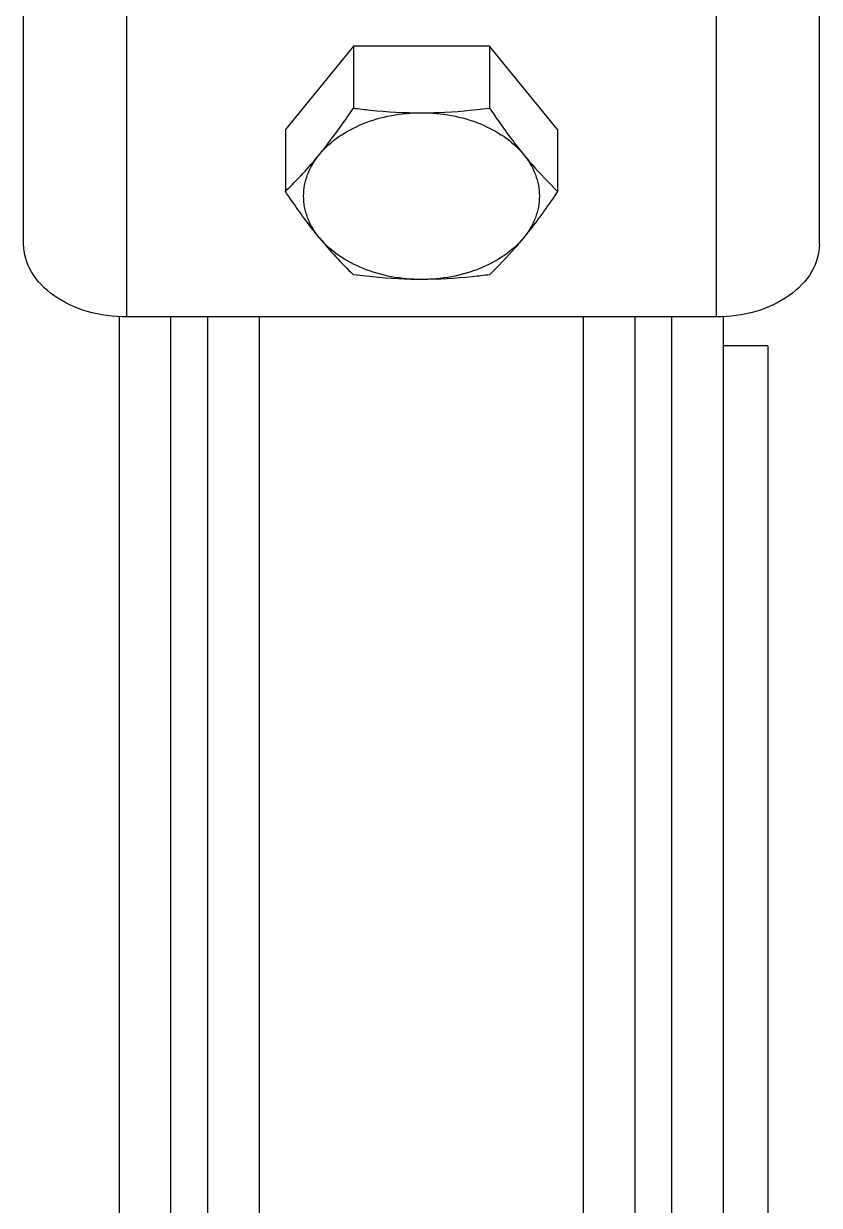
# Model space of a CAD drawing. Extents: x 1725261 to 1937680, y 860327 to 1571294.
# Drawn here: x 1846478 to 1847105, y 1251831 to 1252763 of the extents above; entities that cross this region are included whole.
import ezdxf

# ---------------------------------------------------------------- set-up
doc = ezdxf.new("R2010")
doc.units = 0
doc.header["$LTSCALE"] = 1000
doc.header["$MEASUREMENT"] = 0

msp = doc.modelspace()

# ---------------------------------------------------------------- linework, layer by layer
at = {"linetype": 'Continuous'}
for p, q in [((1846478.21, 1252589.09), (1846478.21, 1253157.83)), ((1847105.47, 1252589.09), (1847105.47, 1253157.83)), ((1846559.52, 1252531.59), (1846559.52, 1253055.34)), ((1847024.16, 1253025.89), (1847024.16, 1252531.59)), ((1846738.19, 1252745.15), (1846684.54, 1252679.44)), ((1846738.19, 1252745.15), (1846738.19, 1252696.28)), ((1846845.49, 1252745.15), (1846738.19, 1252745.15)), ((1846845.49, 1252745.15), (1846845.49, 1252696.28)), ((1846899.15, 1252679.44), (1846845.49, 1252745.15)), ((1846684.54, 1252679.44), (1846684.54, 1252630.57)), ((1846899.15, 1252679.44), (1846899.15, 1252630.57)), ((1846553.71, 1249881.33), (1846553.71, 1252531.59)), ((1847024.16, 1252531.59), (1846559.52, 1252531.59)), ((1846594.37, 1249880.13), (1846594.37, 1252531.59)), ((1846623.41, 1249880.13), (1846623.41, 1252531.59)), ((1846664.07, 1249880.13), (1846664.07, 1252531.59)), ((1846919.62, 1249880.13), (1846919.62, 1252531.59)), ((1846960.27, 1249880.13), (1846960.27, 1252531.59)), ((1846989.31, 1249880.13), (1846989.31, 1252531.59)), ((1847029.97, 1249881.33), (1847029.97, 1252531.59)), ((1847064.82, 1252508.91), (1847029.97, 1252508.91)), ((1847064.82, 1252508.91), (1847064.82, 1249964.26))]:
    msp.add_line(p, q, dxfattribs=at)
for centre, start, end in [((1846451.93, 1252871.51), 313.9914, 320.77347), ((1846970.79, 1252805.8), 219.22653, 226.0086)]:
    msp.add_arc(centre, 334.9, start, end, dxfattribs=at)
for points, knots in [([(1846711.36, 1252659.73), (1846713.65, 1252662.53), (1846723.03, 1252674.39), (1846731.76, 1252686.75), (1846738.19, 1252696.28)], [0, 0, 0, 0, 0.239452, 1, 1, 1, 1]), ([(1846711.36, 1252659.73), (1846720.15, 1252670.48), (1846746.18, 1252687.45), (1846776.08, 1252692.58), (1846791.84, 1252692.58)], [0, 0, 0, 0, 0.468341, 1, 1, 1, 1]), ([(1846738.19, 1252696.28), (1846742.62, 1252695.71), (1846760.43, 1252693.63), (1846778.38, 1252692.58), (1846791.84, 1252692.58)], [0, 0, 0, 0, 0.249182, 1, 1, 1, 1]), ([(1846791.84, 1252692.58), (1846796.34, 1252692.58), (1846814.27, 1252692.92), (1846832.17, 1252694.57), (1846845.49, 1252696.28)], [0, 0, 0, 0, 0.250767, 1, 1, 1, 1]), ([(1846791.84, 1252692.58), (1846807.6, 1252692.58), (1846837.51, 1252687.45), (1846863.54, 1252670.48), (1846872.32, 1252659.73)], [0, 0, 0, 0, 0.531659, 1, 1, 1, 1]), ([(1846845.49, 1252696.28), (1846847.69, 1252693.03), (1846856.23, 1252680.56), (1846865.24, 1252668.4), (1846872.32, 1252659.73)], [0, 0, 0, 0, 0.259411, 1, 1, 1, 1]), ([(1846711.36, 1252594.02), (1846707.49, 1252598.76), (1846701.21, 1252609.14), (1846697.8, 1252626.87), (1846701.21, 1252644.6), (1846707.49, 1252654.98), (1846711.36, 1252659.73)], [0, 0, 0, 0, 0.257487, 0.5, 0.742513, 1, 1, 1, 1]), ([(1846872.32, 1252659.73), (1846874.53, 1252657.02), (1846883.03, 1252646.91), (1846892.16, 1252637.33), (1846899.15, 1252630.57)], [0, 0, 0, 0, 0.264209, 1, 1, 1, 1]), ([(1846872.32, 1252659.73), (1846876.19, 1252654.98), (1846882.47, 1252644.6), (1846885.88, 1252626.87), (1846882.47, 1252609.14), (1846876.19, 1252598.76), (1846872.32, 1252594.02)], [0, 0, 0, 0, 0.257487, 0.5, 0.742513, 1, 1, 1, 1]), ([(1846711.36, 1252594.02), (1846709.07, 1252596.82), (1846699.69, 1252608.68), (1846690.97, 1252621.04), (1846684.54, 1252630.57)], [0, 0, 0, 0, 0.239452, 1, 1, 1, 1]), ([(1846899.15, 1252630.57), (1846896.95, 1252627.32), (1846888.41, 1252614.85), (1846879.4, 1252602.69), (1846872.32, 1252594.02)], [0, 0, 0, 0, 0.259411, 1, 1, 1, 1]), ([(1846559.52, 1252531.59), (1846549.05, 1252531.59), (1846528.72, 1252534.33), (1846502.11, 1252546.36), (1846483.16, 1252565.1), (1846478.21, 1252581.47), (1846478.21, 1252589.09)], [0, 0, 0, 0, 0.287977, 0.555343, 0.790527, 1, 1, 1, 1]), ([(1846791.84, 1252561.16), (1846776.08, 1252561.16), (1846746.18, 1252566.3), (1846720.15, 1252583.26), (1846711.36, 1252594.02)], [0, 0, 0, 0, 0.531659, 1, 1, 1, 1]), ([(1846872.32, 1252594.02), (1846863.54, 1252583.26), (1846837.51, 1252566.3), (1846807.6, 1252561.16), (1846791.84, 1252561.16)], [0, 0, 0, 0, 0.468341, 1, 1, 1, 1]), ([(1846872.32, 1252594.02), (1846870.11, 1252591.31), (1846861.61, 1252581.2), (1846852.48, 1252571.62), (1846845.49, 1252564.86)], [0, 0, 0, 0, 0.264209, 1, 1, 1, 1]), ([(1847105.47, 1252589.09), (1847105.47, 1252581.47), (1847100.53, 1252565.1), (1847081.58, 1252546.36), (1847054.96, 1252534.33), (1847034.64, 1252531.59), (1847024.16, 1252531.59)], [0, 0, 0, 0, 0.209473, 0.444657, 0.712023, 1, 1, 1, 1]), ([(1846791.84, 1252561.16), (1846787.34, 1252561.16), (1846769.41, 1252561.5), (1846751.52, 1252563.15), (1846738.19, 1252564.86)], [0, 0, 0, 0, 0.250767, 1, 1, 1, 1]), ([(1846845.49, 1252564.86), (1846841.06, 1252564.29), (1846823.25, 1252562.21), (1846805.31, 1252561.16), (1846791.84, 1252561.16)], [0, 0, 0, 0, 0.249182, 1, 1, 1, 1])]:
    msp.add_open_spline(points, degree=3, knots=knots, dxfattribs=at)

doc.saveas('drawing.dxf')
